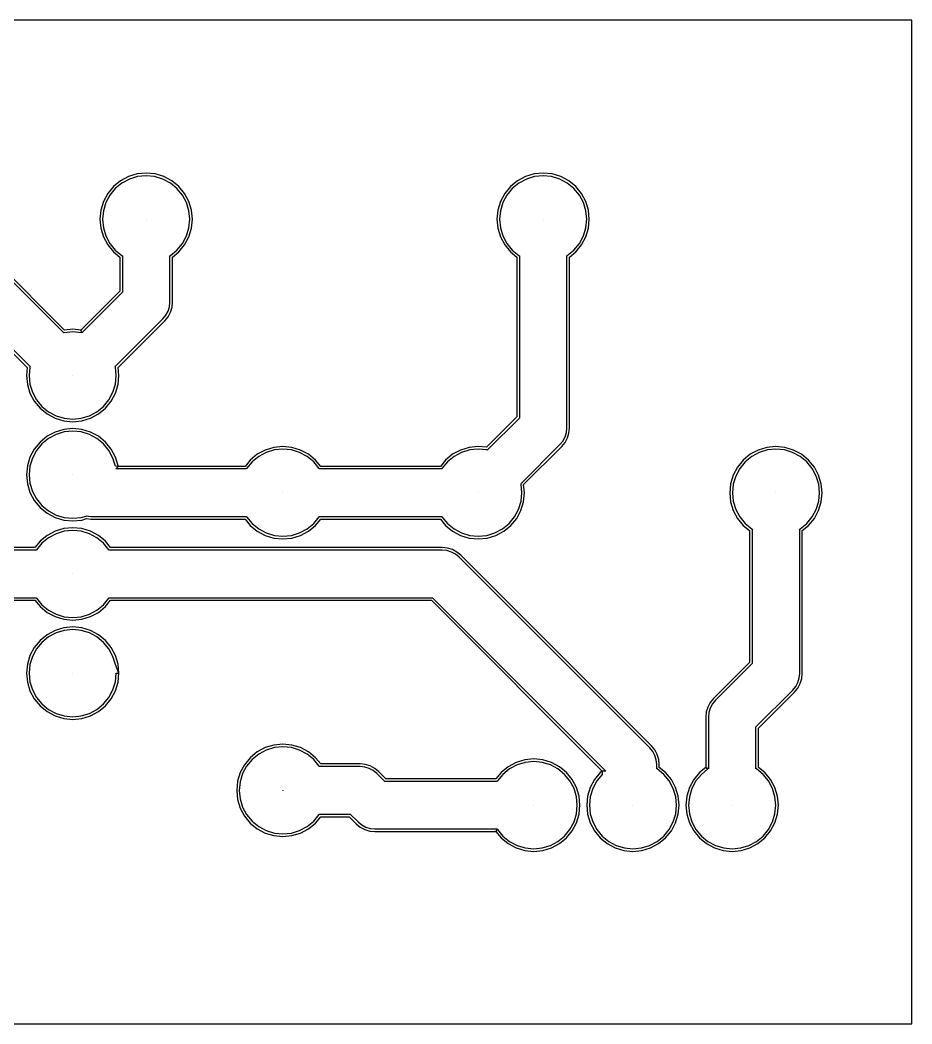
# Model space of a CAD drawing. Extents: x 0 to 45.7, y 0.4 to 26.1.
# Drawn here: x 22.87 to 45.7, y 0.4 to 26.1 of the extents above; entities that cross this region are included whole.
import ezdxf

# ---------------------------------------------------------------- set-up
doc = ezdxf.new("R2010")
doc.units = 0
doc.header["$LTSCALE"] = 0.000394
doc.header["$PDMODE"] = 35
doc.header["$PDSIZE"] = 0.000315
doc.layers.add('PLAN_1', color=7, linetype='CONTINUOUS')

msp = doc.modelspace()

# ---------------------------------------------------------------- linework, layer by layer
at = {"layer": 'PLAN_1', "color": 5}
for p, q in [((45.701595, 26.099997, 1), (0.001601, 26.099997, 1)), ((45.701595, 0.4, 1), (45.701595, 26.099997, 1)), ((25.870808, 22.160267, 0.2), (25.648884, 22.092947, 0.2)), ((26.101599, 22.182999, 0.2), (25.870808, 22.160267, 0.2)), ((26.101599, 22.115997, 0.2), (25.883879, 22.094555, 0.2)), ((26.33239, 22.160267, 0.2), (26.101599, 22.182999, 0.2)), ((26.319319, 22.094555, 0.2), (26.101599, 22.115997, 0.2)), ((26.554314, 22.092947, 0.2), (26.33239, 22.160267, 0.2)), ((36.030804, 22.160267, 0.2), (35.808884, 22.092947, 0.2)), ((36.261597, 22.182999, 0.2), (36.030804, 22.160267, 0.2)), ((36.261597, 22.115997, 0.2), (36.043877, 22.094555, 0.2)), ((36.49239, 22.160267, 0.2), (36.261597, 22.182999, 0.2)), ((36.479317, 22.094555, 0.2), (36.261597, 22.115997, 0.2)), ((36.71431, 22.092947, 0.2), (36.49239, 22.160267, 0.2)), ((25.444359, 21.983627, 0.2), (25.265091, 21.836506, 0.2)), ((25.481583, 21.927917, 0.2), (25.312468, 21.789129, 0.2)), ((25.648884, 22.092947, 0.2), (25.444359, 21.983627, 0.2)), ((25.674524, 22.031048, 0.2), (25.481583, 21.927917, 0.2)), ((25.883879, 22.094555, 0.2), (25.674524, 22.031048, 0.2)), ((26.528673, 22.031048, 0.2), (26.319319, 22.094555, 0.2)), ((26.721615, 21.927917, 0.2), (26.528673, 22.031048, 0.2)), ((26.758839, 21.983627, 0.2), (26.554314, 22.092947, 0.2)), ((26.89073, 21.789129, 0.2), (26.721615, 21.927917, 0.2)), ((26.938107, 21.836506, 0.2), (26.758839, 21.983627, 0.2)), ((35.604359, 21.983627, 0.2), (35.425091, 21.836506, 0.2)), ((35.641579, 21.927917, 0.2), (35.472466, 21.789129, 0.2)), ((35.808884, 22.092947, 0.2), (35.604359, 21.983627, 0.2)), ((35.834522, 22.031048, 0.2), (35.641579, 21.927917, 0.2)), ((36.043877, 22.094555, 0.2), (35.834522, 22.031048, 0.2)), ((36.688671, 22.031048, 0.2), (36.479317, 22.094555, 0.2)), ((36.881615, 21.927917, 0.2), (36.688671, 22.031048, 0.2)), ((36.918835, 21.983627, 0.2), (36.71431, 22.092947, 0.2)), ((37.050728, 21.789129, 0.2), (36.881615, 21.927917, 0.2)), ((37.098103, 21.836506, 0.2), (36.918835, 21.983627, 0.2)), ((25.11797, 21.657238, 0.2), (25.00865, 21.452713, 0.2)), ((25.173679, 21.620014, 0.2), (25.070549, 21.427073, 0.2)), ((25.265091, 21.836506, 0.2), (25.11797, 21.657238, 0.2)), ((25.312468, 21.789129, 0.2), (25.173679, 21.620014, 0.2)), ((27.029518, 21.620014, 0.2), (26.89073, 21.789129, 0.2)), ((27.085228, 21.657238, 0.2), (26.938107, 21.836506, 0.2)), ((27.132648, 21.427073, 0.2), (27.029518, 21.620014, 0.2)), ((27.194548, 21.452713, 0.2), (27.085228, 21.657238, 0.2)), ((35.277969, 21.657238, 0.2), (35.168648, 21.452713, 0.2)), ((35.333675, 21.620014, 0.2), (35.230549, 21.427073, 0.2)), ((35.425091, 21.836506, 0.2), (35.277969, 21.657238, 0.2)), ((35.472466, 21.789129, 0.2), (35.333675, 21.620014, 0.2)), ((37.189518, 21.620014, 0.2), (37.050728, 21.789129, 0.2)), ((37.245224, 21.657238, 0.2), (37.098103, 21.836506, 0.2)), ((37.292645, 21.427073, 0.2), (37.189518, 21.620014, 0.2)), ((37.354546, 21.452713, 0.2), (37.245224, 21.657238, 0.2)), ((25.00865, 21.452713, 0.2), (24.94133, 21.230789, 0.2)), ((25.070549, 21.427073, 0.2), (25.007042, 21.217718, 0.2)), ((27.196156, 21.217718, 0.2), (27.132648, 21.427073, 0.2)), ((27.261868, 21.230789, 0.2), (27.194548, 21.452713, 0.2)), ((35.168648, 21.452713, 0.2), (35.101326, 21.230789, 0.2)), ((35.230549, 21.427073, 0.2), (35.167042, 21.217718, 0.2)), ((37.356152, 21.217718, 0.2), (37.292645, 21.427073, 0.2)), ((37.421867, 21.230789, 0.2), (37.354546, 21.452713, 0.2)), ((24.94133, 21.230789, 0.2), (24.918598, 20.999998, 0.2)), ((25.007042, 21.217718, 0.2), (24.9856, 20.999998, 0.2)), ((27.217598, 20.999998, 0.2), (27.196156, 21.217718, 0.2)), ((27.284599, 20.999998, 0.2), (27.261868, 21.230789, 0.2)), ((35.101326, 21.230789, 0.2), (35.078598, 20.999998, 0.2)), ((35.167042, 21.217718, 0.2), (35.145596, 20.999998, 0.2)), ((37.377598, 20.999998, 0.2), (37.356152, 21.217718, 0.2)), ((37.444595, 20.999998, 0.2), (37.421867, 21.230789, 0.2)), ((24.918598, 20.999998, 0.2), (24.94133, 20.769207, 0.2)), ((24.9856, 20.999998, 0.2), (25.007042, 20.782278, 0.2)), ((27.196156, 20.782278, 0.2), (27.217598, 20.999998, 0.2)), ((27.261868, 20.769207, 0.2), (27.284599, 20.999998, 0.2)), ((35.078598, 20.999998, 0.2), (35.101326, 20.769207, 0.2)), ((35.145596, 20.999998, 0.2), (35.167042, 20.782278, 0.2)), ((37.356152, 20.782278, 0.2), (37.377598, 20.999998, 0.2)), ((37.421867, 20.769207, 0.2), (37.444595, 20.999998, 0.2)), ((24.94133, 20.769207, 0.2), (25.00865, 20.547283, 0.2)), ((25.007042, 20.782278, 0.2), (25.070549, 20.572924, 0.2)), ((25.070549, 20.572924, 0.2), (25.173679, 20.379982, 0.2)), ((27.029518, 20.379982, 0.2), (27.132648, 20.572924, 0.2)), ((27.132648, 20.572924, 0.2), (27.196156, 20.782278, 0.2)), ((27.194548, 20.547283, 0.2), (27.261868, 20.769207, 0.2)), ((35.101326, 20.769207, 0.2), (35.168648, 20.547283, 0.2)), ((35.167042, 20.782278, 0.2), (35.230549, 20.572924, 0.2)), ((35.230549, 20.572924, 0.2), (35.333675, 20.379982, 0.2)), ((37.189518, 20.379982, 0.2), (37.292645, 20.572924, 0.2)), ((37.292645, 20.572924, 0.2), (37.356152, 20.782278, 0.2)), ((37.354546, 20.547283, 0.2), (37.421867, 20.769207, 0.2)), ((25.00865, 20.547283, 0.2), (25.11797, 20.342758, 0.2)), ((25.11797, 20.342758, 0.2), (25.265091, 20.16349, 0.2)), ((25.173679, 20.379982, 0.2), (25.312468, 20.210867, 0.2)), ((26.89073, 20.210867, 0.2), (27.029518, 20.379982, 0.2)), ((26.938107, 20.16349, 0.2), (27.085228, 20.342758, 0.2)), ((27.085228, 20.342758, 0.2), (27.194548, 20.547283, 0.2)), ((35.168648, 20.547283, 0.2), (35.277969, 20.342758, 0.2)), ((35.277969, 20.342758, 0.2), (35.425091, 20.16349, 0.2)), ((35.333675, 20.379982, 0.2), (35.472466, 20.210867, 0.2)), ((37.050728, 20.210867, 0.2), (37.189518, 20.379982, 0.2)), ((37.098103, 20.16349, 0.2), (37.245224, 20.342758, 0.2)), ((37.245224, 20.342758, 0.2), (37.354546, 20.547283, 0.2)), ((25.265091, 20.16349, 0.2), (25.4266, 20.030943, 0.2)), ((25.312468, 20.210867, 0.2), (25.481583, 20.072079, 0.2)), ((25.481583, 20.072079, 0.2), (25.493599, 20.065657, 0.2)), ((25.493599, 20.065657, 0.2), (25.493599, 19.131838, 0.2)), ((26.709599, 20.065657, 0.2), (26.721615, 20.072079, 0.2)), ((26.709599, 18.879997, 0.2), (26.709599, 20.065657, 0.2)), ((26.721615, 20.072079, 0.2), (26.89073, 20.210867, 0.2)), ((26.776598, 20.030943, 0.2), (26.938107, 20.16349, 0.2)), ((35.425091, 20.16349, 0.2), (35.586597, 20.030945, 0.2)), ((35.472466, 20.210867, 0.2), (35.641579, 20.072079, 0.2)), ((35.641579, 20.072079, 0.2), (35.653595, 20.065657, 0.2)), ((35.653595, 20.065657, 0.2), (35.653595, 15.911837, 0.2)), ((36.869598, 20.065657, 0.2), (36.881615, 20.072079, 0.2)), ((36.869598, 15.659998, 0.2), (36.869598, 20.065657, 0.2)), ((36.881615, 20.072079, 0.2), (37.050728, 20.210867, 0.2)), ((36.936596, 20.030945, 0.2), (37.098103, 20.16349, 0.2)), ((23.990839, 18.090599, 0.2), (22.15152, 19.929918, 0.2)), ((24.013672, 18.162519, 0.2), (22.198896, 19.977295, 0.2)), ((25.4266, 20.030943, 0.2), (25.4266, 19.159592, 0.2)), ((26.776598, 18.879997, 0.2), (26.776598, 20.030943, 0.2)), ((35.586597, 20.030945, 0.2), (35.586597, 15.939594, 0.2)), ((36.936596, 15.659998, 0.2), (36.936596, 20.030945, 0.2)), ((25.4266, 19.159592, 0.2), (24.429527, 18.162519, 0.2)), ((25.493599, 19.131838, 0.2), (24.45236, 18.090599, 0.2)), ((21.442005, 18.824999, 0.2), (23.059078, 17.207926, 0.2)), ((21.469759, 18.891998, 0.2), (23.130999, 17.230759, 0.2)), ((26.663317, 18.647326, 0.2), (26.697916, 18.761383, 0.2)), ((26.697916, 18.761383, 0.2), (26.709599, 18.879997, 0.2)), ((26.763628, 18.748312, 0.2), (26.776598, 18.879997, 0.2)), ((26.531519, 18.450077, 0.2), (26.607132, 18.54221, 0.2)), ((26.578896, 18.4027, 0.2), (26.66284, 18.504988, 0.2)), ((26.607132, 18.54221, 0.2), (26.663317, 18.647326, 0.2)), ((26.66284, 18.504988, 0.2), (26.725218, 18.621685, 0.2)), ((26.725218, 18.621685, 0.2), (26.763628, 18.748312, 0.2)), ((25.312201, 17.230759, 0.2), (26.531519, 18.450077, 0.2)), ((25.384121, 17.207926, 0.2), (26.578896, 18.4027, 0.2)), ((24.00388, 18.094555, 0.2), (23.990839, 18.090599, 0.2)), ((24.2216, 18.115997, 0.2), (24.00388, 18.094555, 0.2)), ((24.2216, 18.182999, 0.2), (24.013672, 18.162519, 0.2)), ((24.429527, 18.162519, 0.2), (24.2216, 18.182999, 0.2)), ((24.43932, 18.094555, 0.2), (24.2216, 18.115997, 0.2)), ((24.429527, 18.162519, 0.2), (24.43932, 18.094555, 0.2)), ((24.45236, 18.090599, 0.2), (24.429527, 18.162519, 0.2)), ((23.130999, 17.230759, 0.2), (23.127043, 17.217718, 0.2)), ((25.316156, 17.217718, 0.2), (25.312201, 17.230759, 0.2)), ((23.059078, 17.207926, 0.2), (23.038599, 16.999998, 0.2)), ((23.038599, 16.999998, 0.2), (23.061331, 16.769207, 0.2)), ((23.127043, 17.217718, 0.2), (23.1056, 16.999998, 0.2)), ((23.1056, 16.999998, 0.2), (23.127043, 16.782278, 0.2)), ((25.337599, 16.999998, 0.2), (25.316156, 17.217718, 0.2)), ((25.316156, 16.782278, 0.2), (25.337599, 16.999998, 0.2)), ((25.381868, 16.769207, 0.2), (25.4046, 16.999998, 0.2)), ((25.4046, 16.999998, 0.2), (25.384121, 17.207926, 0.2)), ((23.061331, 16.769207, 0.2), (23.128651, 16.547283, 0.2)), ((23.127043, 16.782278, 0.2), (23.19055, 16.572924, 0.2)), ((25.252649, 16.572924, 0.2), (25.316156, 16.782278, 0.2)), ((25.314548, 16.547283, 0.2), (25.381868, 16.769207, 0.2)), ((23.128651, 16.547283, 0.2), (23.23797, 16.342758, 0.2)), ((23.19055, 16.572924, 0.2), (23.29368, 16.379982, 0.2)), ((25.149519, 16.379982, 0.2), (25.252649, 16.572924, 0.2)), ((25.205229, 16.342758, 0.2), (25.314548, 16.547283, 0.2)), ((23.23797, 16.342758, 0.2), (23.385092, 16.16349, 0.2)), ((23.29368, 16.379982, 0.2), (23.432468, 16.210867, 0.2)), ((23.432468, 16.210867, 0.2), (23.601583, 16.072079, 0.2)), ((24.841616, 16.072079, 0.2), (25.010731, 16.210867, 0.2)), ((25.010731, 16.210867, 0.2), (25.149519, 16.379982, 0.2)), ((25.058107, 16.16349, 0.2), (25.205229, 16.342758, 0.2)), ((23.385092, 16.16349, 0.2), (23.56436, 16.016369, 0.2)), ((23.56436, 16.016369, 0.2), (23.768885, 15.907048, 0.2)), ((23.601583, 16.072079, 0.2), (23.794525, 15.968948, 0.2)), ((23.794525, 15.968948, 0.2), (24.00388, 15.905441, 0.2)), ((24.43932, 15.905441, 0.2), (24.648674, 15.968948, 0.2)), ((24.648674, 15.968948, 0.2), (24.841616, 16.072079, 0.2)), ((24.674314, 15.907048, 0.2), (24.878839, 16.016369, 0.2)), ((24.878839, 16.016369, 0.2), (25.058107, 16.16349, 0.2)), ((35.586597, 15.939594, 0.2), (34.809525, 15.162519, 0.2)), ((23.768885, 15.907048, 0.2), (23.990808, 15.839729, 0.2)), ((23.990808, 15.839729, 0.2), (24.2216, 15.816998, 0.2)), ((24.00388, 15.905441, 0.2), (24.2216, 15.883998, 0.2)), ((24.2216, 15.883998, 0.2), (24.43932, 15.905441, 0.2)), ((24.2216, 15.816998, 0.2), (24.452391, 15.839729, 0.2)), ((24.452391, 15.839729, 0.2), (24.674314, 15.907048, 0.2)), ((35.653595, 15.911837, 0.2), (34.832359, 15.090599, 0.2)), ((23.56436, 15.443626, 0.2), (23.385092, 15.296506, 0.2)), ((23.768885, 15.552948, 0.2), (23.56436, 15.443626, 0.2)), ((23.794525, 15.491048, 0.2), (23.601583, 15.387918, 0.2)), ((23.990808, 15.620267, 0.2), (23.768885, 15.552948, 0.2)), ((24.00388, 15.554555, 0.2), (23.794525, 15.491048, 0.2)), ((24.2216, 15.642998, 0.2), (23.990808, 15.620267, 0.2)), ((24.2216, 15.575998, 0.2), (24.00388, 15.554555, 0.2)), ((24.452391, 15.620267, 0.2), (24.2216, 15.642998, 0.2)), ((24.43932, 15.554555, 0.2), (24.2216, 15.575998, 0.2)), ((24.648674, 15.491048, 0.2), (24.43932, 15.554555, 0.2)), ((24.674314, 15.552948, 0.2), (24.452391, 15.620267, 0.2)), ((24.841616, 15.387918, 0.2), (24.648674, 15.491048, 0.2)), ((24.878839, 15.443626, 0.2), (24.674314, 15.552948, 0.2)), ((25.058107, 15.296506, 0.2), (24.878839, 15.443626, 0.2)), ((36.767132, 15.322211, 0.2), (36.823315, 15.427326, 0.2)), ((36.823315, 15.427326, 0.2), (36.857914, 15.541383, 0.2)), ((36.857914, 15.541383, 0.2), (36.869598, 15.659998, 0.2)), ((36.885216, 15.401687, 0.2), (36.923626, 15.528312, 0.2)), ((36.923626, 15.528312, 0.2), (36.936596, 15.659998, 0.2)), ((23.385092, 15.296506, 0.2), (23.23797, 15.117238, 0.2)), ((23.432468, 15.249129, 0.2), (23.29368, 15.080014, 0.2)), ((23.601583, 15.387918, 0.2), (23.432468, 15.249129, 0.2)), ((25.010731, 15.249129, 0.2), (24.841616, 15.387918, 0.2)), ((25.149519, 15.080014, 0.2), (25.010731, 15.249129, 0.2)), ((25.205229, 15.117238, 0.2), (25.058107, 15.296506, 0.2)), ((29.601599, 15.182998, 0.2), (29.370808, 15.160267, 0.2)), ((29.83239, 15.160267, 0.2), (29.601599, 15.182998, 0.2)), ((34.601601, 15.182998, 0.2), (34.370808, 15.160267, 0.2)), ((34.809525, 15.162519, 0.2), (34.601601, 15.182998, 0.2)), ((35.6922, 14.230759, 0.2), (36.691517, 15.230078, 0.2)), ((35.764122, 14.207927, 0.2), (36.738895, 15.182701, 0.2)), ((36.691517, 15.230078, 0.2), (36.767132, 15.322211, 0.2)), ((36.738895, 15.182701, 0.2), (36.822838, 15.284988, 0.2)), ((36.822838, 15.284988, 0.2), (36.885216, 15.401687, 0.2)), ((42.221596, 15.182998, 0.2), (41.990803, 15.160267, 0.2)), ((42.452389, 15.160267, 0.2), (42.221596, 15.182998, 0.2)), ((23.128651, 14.912713, 0.2), (23.061331, 14.69079, 0.2)), ((23.23797, 15.117238, 0.2), (23.128651, 14.912713, 0.2)), ((23.29368, 15.080014, 0.2), (23.19055, 14.887073, 0.2)), ((25.252649, 14.887073, 0.2), (25.149519, 15.080014, 0.2)), ((25.314548, 14.912713, 0.2), (25.205229, 15.117238, 0.2)), ((25.381868, 14.69079, 0.2), (25.314548, 14.912713, 0.2)), ((28.944359, 14.983626, 0.2), (28.765091, 14.836506, 0.2)), ((28.981583, 14.927918, 0.2), (28.812468, 14.789129, 0.2)), ((29.148884, 15.092948, 0.2), (28.944359, 14.983626, 0.2)), ((29.174524, 15.031048, 0.2), (28.981583, 14.927918, 0.2)), ((29.370808, 15.160267, 0.2), (29.148884, 15.092948, 0.2)), ((29.383879, 15.094555, 0.2), (29.174524, 15.031048, 0.2)), ((29.601599, 15.115998, 0.2), (29.383879, 15.094555, 0.2)), ((29.819319, 15.094555, 0.2), (29.601599, 15.115998, 0.2)), ((30.028673, 15.031048, 0.2), (29.819319, 15.094555, 0.2)), ((30.054314, 15.092948, 0.2), (29.83239, 15.160267, 0.2)), ((30.221615, 14.927918, 0.2), (30.028673, 15.031048, 0.2)), ((30.258839, 14.983626, 0.2), (30.054314, 15.092948, 0.2)), ((30.39073, 14.789129, 0.2), (30.221615, 14.927918, 0.2)), ((30.438107, 14.836506, 0.2), (30.258839, 14.983626, 0.2)), ((33.944363, 14.983626, 0.2), (33.765095, 14.836506, 0.2)), ((33.981583, 14.927918, 0.2), (33.812469, 14.789129, 0.2)), ((34.148888, 15.092948, 0.2), (33.944363, 14.983626, 0.2)), ((34.174526, 15.031048, 0.2), (33.981583, 14.927918, 0.2)), ((34.370808, 15.160267, 0.2), (34.148888, 15.092948, 0.2)), ((34.383881, 15.094555, 0.2), (34.174526, 15.031048, 0.2)), ((34.601601, 15.115998, 0.2), (34.383881, 15.094555, 0.2)), ((34.819321, 15.094555, 0.2), (34.601601, 15.115998, 0.2)), ((34.832359, 15.090599, 0.2), (34.819321, 15.094555, 0.2)), ((41.564358, 14.983626, 0.2), (41.38509, 14.836506, 0.2)), ((41.601578, 14.927918, 0.2), (41.432465, 14.789129, 0.2)), ((41.768883, 15.092948, 0.2), (41.564358, 14.983626, 0.2)), ((41.794521, 15.031048, 0.2), (41.601578, 14.927918, 0.2)), ((41.990803, 15.160267, 0.2), (41.768883, 15.092948, 0.2)), ((42.003876, 15.094555, 0.2), (41.794521, 15.031048, 0.2)), ((42.221596, 15.115998, 0.2), (42.003876, 15.094555, 0.2)), ((42.439316, 15.094555, 0.2), (42.221596, 15.115998, 0.2)), ((42.64867, 15.031048, 0.2), (42.439316, 15.094555, 0.2)), ((42.674309, 15.092948, 0.2), (42.452389, 15.160267, 0.2)), ((42.841614, 14.927918, 0.2), (42.64867, 15.031048, 0.2)), ((42.878834, 14.983626, 0.2), (42.674309, 15.092948, 0.2)), ((43.010727, 14.789129, 0.2), (42.841614, 14.927918, 0.2)), ((43.058102, 14.836506, 0.2), (42.878834, 14.983626, 0.2)), ((23.061331, 14.69079, 0.2), (23.038599, 14.459998, 0.2)), ((23.127043, 14.677719, 0.2), (23.1056, 14.459998, 0.2)), ((23.19055, 14.887073, 0.2), (23.127043, 14.677719, 0.2)), ((25.316156, 14.677719, 0.2), (25.252649, 14.887073, 0.2)), ((25.383423, 14.674998, 0.2), (25.316156, 14.677719, 0.2)), ((25.323023, 14.607998, 0.2), (25.383423, 14.674998, 0.2)), ((25.383423, 14.674998, 0.2), (25.381868, 14.69079, 0.2)), ((28.632545, 14.674998, 0.2), (25.383423, 14.674998, 0.2)), ((28.765091, 14.836506, 0.2), (28.632545, 14.674998, 0.2)), ((28.812468, 14.789129, 0.2), (28.673679, 14.620014, 0.2)), ((30.529518, 14.620014, 0.2), (30.39073, 14.789129, 0.2)), ((30.570652, 14.674998, 0.2), (30.438107, 14.836506, 0.2)), ((33.632549, 14.674998, 0.2), (30.570652, 14.674998, 0.2)), ((33.765095, 14.836506, 0.2), (33.632549, 14.674998, 0.2)), ((33.812469, 14.789129, 0.2), (33.673679, 14.620014, 0.2)), ((41.237968, 14.657238, 0.2), (41.128647, 14.452713, 0.2)), ((41.38509, 14.836506, 0.2), (41.237968, 14.657238, 0.2)), ((41.432465, 14.789129, 0.2), (41.293674, 14.620014, 0.2)), ((43.149517, 14.620014, 0.2), (43.010727, 14.789129, 0.2)), ((43.205223, 14.657238, 0.2), (43.058102, 14.836506, 0.2)), ((43.314545, 14.452713, 0.2), (43.205223, 14.657238, 0.2)), ((23.038599, 14.459998, 0.2), (23.061331, 14.229206, 0.2)), ((23.1056, 14.459998, 0.2), (23.127043, 14.242277, 0.2)), ((28.667257, 14.607998, 0.2), (25.323023, 14.607998, 0.2)), ((28.673679, 14.620014, 0.2), (28.667257, 14.607998, 0.2)), ((30.53594, 14.607998, 0.2), (30.529518, 14.620014, 0.2)), ((33.667255, 14.607998, 0.2), (30.53594, 14.607998, 0.2)), ((33.673679, 14.620014, 0.2), (33.667255, 14.607998, 0.2)), ((41.128647, 14.452713, 0.2), (41.061325, 14.23079, 0.2)), ((41.190548, 14.427073, 0.2), (41.127041, 14.217719, 0.2)), ((41.293674, 14.620014, 0.2), (41.190548, 14.427073, 0.2)), ((43.252644, 14.427073, 0.2), (43.149517, 14.620014, 0.2)), ((43.316151, 14.217719, 0.2), (43.252644, 14.427073, 0.2)), ((43.381866, 14.23079, 0.2), (43.314545, 14.452713, 0.2)), ((23.061331, 14.229206, 0.2), (23.128651, 14.007283, 0.2)), ((23.127043, 14.242277, 0.2), (23.19055, 14.032924, 0.2)), ((35.696156, 14.217719, 0.2), (35.6922, 14.230759, 0.2)), ((35.717602, 13.999998, 0.2), (35.696156, 14.217719, 0.2)), ((35.784599, 13.999998, 0.2), (35.764122, 14.207927, 0.2)), ((41.061325, 14.23079, 0.2), (41.038597, 13.999998, 0.2)), ((41.127041, 14.217719, 0.2), (41.105595, 13.999998, 0.2)), ((43.337597, 13.999998, 0.2), (43.316151, 14.217719, 0.2)), ((43.404594, 13.999998, 0.2), (43.381866, 14.23079, 0.2)), ((23.128651, 14.007283, 0.2), (23.23797, 13.802758, 0.2)), ((23.19055, 14.032924, 0.2), (23.29368, 13.839982, 0.2)), ((35.696156, 13.782277, 0.2), (35.717602, 13.999998, 0.2)), ((35.761871, 13.769206, 0.2), (35.784599, 13.999998, 0.2)), ((41.038597, 13.999998, 0.2), (41.061325, 13.769206, 0.2)), ((41.105595, 13.999998, 0.2), (41.127041, 13.782277, 0.2)), ((43.316151, 13.782277, 0.2), (43.337597, 13.999998, 0.2)), ((43.381866, 13.769206, 0.2), (43.404594, 13.999998, 0.2)), ((23.23797, 13.802758, 0.2), (23.385092, 13.62349, 0.2)), ((23.29368, 13.839982, 0.2), (23.432468, 13.670867, 0.2)), ((23.385092, 13.62349, 0.2), (23.56436, 13.47637, 0.2)), ((23.432468, 13.670867, 0.2), (23.601583, 13.532078, 0.2)), ((35.632648, 13.572924, 0.2), (35.696156, 13.782277, 0.2)), ((35.69455, 13.547283, 0.2), (35.761871, 13.769206, 0.2)), ((41.061325, 13.769206, 0.2), (41.128647, 13.547283, 0.2)), ((41.127041, 13.782277, 0.2), (41.190548, 13.572924, 0.2)), ((43.252644, 13.572924, 0.2), (43.316151, 13.782277, 0.2)), ((43.314545, 13.547283, 0.2), (43.381866, 13.769206, 0.2)), ((23.56436, 13.47637, 0.2), (23.768885, 13.367048, 0.2)), ((23.601583, 13.532078, 0.2), (23.794525, 13.428948, 0.2)), ((23.768885, 13.367048, 0.2), (23.990808, 13.299729, 0.2)), ((23.794525, 13.428948, 0.2), (24.00388, 13.365441, 0.2)), ((24.00388, 13.365441, 0.2), (24.2216, 13.343998, 0.2)), ((24.2216, 13.343998, 0.2), (24.43932, 13.365441, 0.2)), ((24.43932, 13.365441, 0.2), (24.564791, 13.403502, 0.2)), ((24.564791, 13.403502, 0.2), (24.563002, 13.403679, 0.2)), ((24.563002, 13.403679, 0.2), (24.681618, 13.391998, 0.2)), ((24.681618, 13.391998, 0.2), (28.667257, 13.391998, 0.2)), ((28.667257, 13.391998, 0.2), (28.673679, 13.379982, 0.2)), ((28.673679, 13.379982, 0.2), (28.812468, 13.210867, 0.2)), ((30.39073, 13.210867, 0.2), (30.529518, 13.379982, 0.2)), ((30.529518, 13.379982, 0.2), (30.53594, 13.391998, 0.2)), ((30.53594, 13.391998, 0.2), (33.667255, 13.391998, 0.2)), ((33.667255, 13.391998, 0.2), (33.673679, 13.379982, 0.2)), ((33.673679, 13.379982, 0.2), (33.812469, 13.210867, 0.2)), ((35.390732, 13.210867, 0.2), (35.529522, 13.379982, 0.2)), ((35.529522, 13.379982, 0.2), (35.632648, 13.572924, 0.2)), ((35.585228, 13.342758, 0.2), (35.69455, 13.547283, 0.2)), ((41.128647, 13.547283, 0.2), (41.237968, 13.342758, 0.2)), ((41.190548, 13.572924, 0.2), (41.293674, 13.379982, 0.2)), ((41.293674, 13.379982, 0.2), (41.432465, 13.210867, 0.2)), ((43.010727, 13.210867, 0.2), (43.149517, 13.379982, 0.2)), ((43.149517, 13.379982, 0.2), (43.252644, 13.572924, 0.2)), ((43.205223, 13.342758, 0.2), (43.314545, 13.547283, 0.2)), ((23.990808, 13.299729, 0.2), (24.2216, 13.276999, 0.2)), ((24.2216, 13.276999, 0.2), (24.452391, 13.299729, 0.2)), ((24.452391, 13.299729, 0.2), (24.571457, 13.335847, 0.2)), ((24.571457, 13.335847, 0.2), (24.681618, 13.324998, 0.2)), ((24.681618, 13.324998, 0.2), (28.632545, 13.324998, 0.2)), ((28.632545, 13.324998, 0.2), (28.765091, 13.16349, 0.2)), ((28.765091, 13.16349, 0.2), (28.944359, 13.01637, 0.2)), ((28.812468, 13.210867, 0.2), (28.981583, 13.072078, 0.2)), ((30.221615, 13.072078, 0.2), (30.39073, 13.210867, 0.2)), ((30.258839, 13.016369, 0.2), (30.438107, 13.16349, 0.2)), ((30.438107, 13.16349, 0.2), (30.570652, 13.324998, 0.2)), ((30.570652, 13.324998, 0.2), (33.632549, 13.324998, 0.2)), ((33.632549, 13.324998, 0.2), (33.765095, 13.16349, 0.2)), ((33.765095, 13.16349, 0.2), (33.944363, 13.01637, 0.2)), ((33.812469, 13.210867, 0.2), (33.981583, 13.072078, 0.2)), ((35.221619, 13.072078, 0.2), (35.390732, 13.210867, 0.2)), ((35.258839, 13.016369, 0.2), (35.438107, 13.16349, 0.2)), ((35.438107, 13.16349, 0.2), (35.585228, 13.342758, 0.2)), ((41.237968, 13.342758, 0.2), (41.38509, 13.16349, 0.2)), ((41.38509, 13.16349, 0.2), (41.546597, 13.030946, 0.2)), ((41.432465, 13.210867, 0.2), (41.601578, 13.072078, 0.2)), ((42.841614, 13.072078, 0.2), (43.010727, 13.210867, 0.2)), ((42.896595, 13.030945, 0.2), (43.058102, 13.16349, 0.2)), ((43.058102, 13.16349, 0.2), (43.205223, 13.342758, 0.2)), ((23.56436, 12.903626, 0.2), (23.385092, 12.756506, 0.2)), ((23.768885, 13.012948, 0.2), (23.56436, 12.903626, 0.2)), ((23.794525, 12.951048, 0.2), (23.601583, 12.847919, 0.2)), ((23.990808, 13.080267, 0.2), (23.768885, 13.012948, 0.2)), ((24.00388, 13.014555, 0.2), (23.794525, 12.951048, 0.2)), ((24.2216, 13.102998, 0.2), (23.990808, 13.080267, 0.2)), ((24.2216, 13.035998, 0.2), (24.00388, 13.014555, 0.2)), ((24.452391, 13.080267, 0.2), (24.2216, 13.102998, 0.2)), ((24.43932, 13.014555, 0.2), (24.2216, 13.035998, 0.2)), ((24.648674, 12.951048, 0.2), (24.43932, 13.014555, 0.2)), ((24.674314, 13.012948, 0.2), (24.452391, 13.080267, 0.2)), ((24.841616, 12.847919, 0.2), (24.648674, 12.951048, 0.2)), ((24.878839, 12.903626, 0.2), (24.674314, 13.012948, 0.2)), ((25.058107, 12.756506, 0.2), (24.878839, 12.903626, 0.2)), ((28.944359, 13.01637, 0.2), (29.148884, 12.907048, 0.2)), ((28.981583, 13.072078, 0.2), (29.174524, 12.968948, 0.2)), ((29.148884, 12.907048, 0.2), (29.370808, 12.839729, 0.2)), ((29.174524, 12.968948, 0.2), (29.383879, 12.905441, 0.2)), ((29.383879, 12.905441, 0.2), (29.601599, 12.883998, 0.2)), ((29.601599, 12.883998, 0.2), (29.819319, 12.905441, 0.2)), ((29.819319, 12.905441, 0.2), (30.028673, 12.968948, 0.2)), ((29.83239, 12.839729, 0.2), (30.054314, 12.907048, 0.2)), ((30.028673, 12.968948, 0.2), (30.221615, 13.072078, 0.2)), ((30.054314, 12.907048, 0.2), (30.258839, 13.016369, 0.2)), ((33.944363, 13.01637, 0.2), (34.148888, 12.907048, 0.2)), ((33.981583, 13.072078, 0.2), (34.174526, 12.968948, 0.2)), ((34.148888, 12.907048, 0.2), (34.370808, 12.839729, 0.2)), ((34.174526, 12.968948, 0.2), (34.383881, 12.905441, 0.2)), ((34.383881, 12.905441, 0.2), (34.601601, 12.883998, 0.2)), ((34.601601, 12.883998, 0.2), (34.819321, 12.905441, 0.2)), ((34.819321, 12.905441, 0.2), (35.028675, 12.968948, 0.2)), ((34.832394, 12.839729, 0.2), (35.054314, 12.907048, 0.2)), ((35.028675, 12.968948, 0.2), (35.221619, 13.072078, 0.2)), ((35.054314, 12.907048, 0.2), (35.258839, 13.016369, 0.2)), ((41.546597, 13.030946, 0.2), (41.546597, 9.654595, 0.2)), ((41.601578, 13.072078, 0.2), (41.613594, 13.065655, 0.2)), ((41.613594, 13.065655, 0.2), (41.613594, 9.626839, 0.2)), ((42.829597, 13.065655, 0.2), (42.841614, 13.072078, 0.2)), ((42.829597, 9.374999, 0.2), (42.829597, 13.065655, 0.2)), ((42.896595, 9.374999, 0.2), (42.896595, 13.030945, 0.2)), ((23.25255, 12.595004, 0.2), (22.711184, 12.595007, 0.2)), ((23.385092, 12.756506, 0.2), (23.25255, 12.595004, 0.2)), ((23.432468, 12.709129, 0.2), (23.29368, 12.540014, 0.2)), ((23.601583, 12.847919, 0.2), (23.432468, 12.709129, 0.2)), ((25.010731, 12.709129, 0.2), (24.841616, 12.847919, 0.2)), ((25.149519, 12.540014, 0.2), (25.010731, 12.709129, 0.2)), ((25.190653, 12.594999, 0.2), (25.058107, 12.756506, 0.2)), ((33.681587, 12.595009, 0.2), (25.190653, 12.594999, 0.2)), ((29.370808, 12.839729, 0.2), (29.601599, 12.816998, 0.2)), ((29.601599, 12.816998, 0.2), (29.83239, 12.839729, 0.2)), ((33.813274, 12.582039, 0.2), (33.681587, 12.595009, 0.2)), ((34.370808, 12.839729, 0.2), (34.601601, 12.816998, 0.2)), ((34.601601, 12.816998, 0.2), (34.832394, 12.839729, 0.2)), ((23.28726, 12.528004, 0.2), (22.683432, 12.528008, 0.2)), ((23.29368, 12.540014, 0.2), (23.28726, 12.528004, 0.2)), ((25.155941, 12.527999, 0.2), (25.149519, 12.540014, 0.2)), ((33.681587, 12.528008, 0.2), (25.155941, 12.527999, 0.2)), ((33.800201, 12.516326, 0.2), (33.681587, 12.528008, 0.2)), ((33.914257, 12.481728, 0.2), (33.800201, 12.516326, 0.2)), ((33.939899, 12.543628, 0.2), (33.813274, 12.582039, 0.2)), ((34.019375, 12.425542, 0.2), (33.914257, 12.481728, 0.2)), ((34.056599, 12.481251, 0.2), (33.939899, 12.543628, 0.2)), ((34.111507, 12.34993, 0.2), (34.019375, 12.425542, 0.2)), ((34.158886, 12.397305, 0.2), (34.056599, 12.481251, 0.2)), ((38.99152, 7.46992, 0.2), (34.111507, 12.34993, 0.2)), ((39.038898, 7.517296, 0.2), (34.158886, 12.397305, 0.2)), ((22.431585, 11.312009, 0.2), (23.287254, 11.312004, 0.2)), ((23.287254, 11.312004, 0.2), (23.29368, 11.299982, 0.2)), ((25.149519, 11.299982, 0.2), (25.155943, 11.311999, 0.2)), ((25.155943, 11.311999, 0.2), (33.429745, 11.312009, 0.2)), ((33.429745, 11.312009, 0.2), (37.871418, 6.870338, 0.2)), ((22.431585, 11.245008, 0.2), (23.252541, 11.245004, 0.2)), ((23.252541, 11.245004, 0.2), (23.385092, 11.08349, 0.2)), ((23.29368, 11.299982, 0.2), (23.432468, 11.130867, 0.2)), ((23.385092, 11.08349, 0.2), (23.56436, 10.93637, 0.2)), ((23.432468, 11.130867, 0.2), (23.601583, 10.992078, 0.2)), ((24.841616, 10.992078, 0.2), (25.010731, 11.130867, 0.2)), ((24.878839, 10.936369, 0.2), (25.058107, 11.08349, 0.2)), ((25.010731, 11.130867, 0.2), (25.149519, 11.299982, 0.2)), ((25.058107, 11.08349, 0.2), (25.190655, 11.244999, 0.2)), ((25.190655, 11.244999, 0.2), (33.401993, 11.245008, 0.2)), ((33.401993, 11.245008, 0.2), (37.771999, 6.875002, 0.2)), ((23.56436, 10.93637, 0.2), (23.768885, 10.827048, 0.2)), ((23.601583, 10.992078, 0.2), (23.794525, 10.888948, 0.2)), ((23.768885, 10.827048, 0.2), (23.990808, 10.759729, 0.2)), ((23.794525, 10.888948, 0.2), (24.00388, 10.825441, 0.2)), ((24.00388, 10.825441, 0.2), (24.2216, 10.803998, 0.2)), ((24.2216, 10.803998, 0.2), (24.43932, 10.825441, 0.2)), ((24.43932, 10.825441, 0.2), (24.648674, 10.888948, 0.2)), ((24.452391, 10.759729, 0.2), (24.674314, 10.827048, 0.2)), ((24.648674, 10.888948, 0.2), (24.841616, 10.992078, 0.2)), ((24.674314, 10.827048, 0.2), (24.878839, 10.936369, 0.2)), ((23.990808, 10.540268, 0.2), (23.768885, 10.472949, 0.2)), ((23.990808, 10.759729, 0.2), (24.2216, 10.736999, 0.2)), ((24.2216, 10.562999, 0.2), (23.990808, 10.540268, 0.2)), ((24.2216, 10.736999, 0.2), (24.452391, 10.759729, 0.2)), ((24.452391, 10.540268, 0.2), (24.2216, 10.562999, 0.2)), ((24.674314, 10.472949, 0.2), (24.452391, 10.540268, 0.2)), ((23.56436, 10.363627, 0.2), (23.385092, 10.216507, 0.2)), ((23.601583, 10.30792, 0.2), (23.432468, 10.16913, 0.2)), ((23.768885, 10.472949, 0.2), (23.56436, 10.363627, 0.2)), ((23.794525, 10.411049, 0.2), (23.601583, 10.30792, 0.2)), ((24.00388, 10.474556, 0.2), (23.794525, 10.411049, 0.2)), ((24.2216, 10.495999, 0.2), (24.00388, 10.474556, 0.2)), ((24.43932, 10.474556, 0.2), (24.2216, 10.495999, 0.2)), ((24.648674, 10.411049, 0.2), (24.43932, 10.474556, 0.2)), ((24.841616, 10.30792, 0.2), (24.648674, 10.411049, 0.2)), ((24.878839, 10.363627, 0.2), (24.674314, 10.472949, 0.2)), ((25.010731, 10.16913, 0.2), (24.841616, 10.30792, 0.2)), ((25.058107, 10.216507, 0.2), (24.878839, 10.363627, 0.2)), ((23.23797, 10.037239, 0.2), (23.128651, 9.832714, 0.2)), ((23.385092, 10.216507, 0.2), (23.23797, 10.037239, 0.2)), ((23.432468, 10.16913, 0.2), (23.29368, 10.000015, 0.2)), ((25.149519, 10.000015, 0.2), (25.010731, 10.16913, 0.2)), ((25.205229, 10.037239, 0.2), (25.058107, 10.216507, 0.2)), ((25.314548, 9.832714, 0.2), (25.205229, 10.037239, 0.2)), ((23.128651, 9.832714, 0.2), (23.061331, 9.610791, 0.2)), ((23.19055, 9.807074, 0.2), (23.127043, 9.59772, 0.2)), ((23.29368, 10.000015, 0.2), (23.19055, 9.807074, 0.2)), ((25.252649, 9.807074, 0.2), (25.149519, 10.000015, 0.2)), ((25.316156, 9.59772, 0.2), (25.252649, 9.807074, 0.2)), ((25.381868, 9.610791, 0.2), (25.314548, 9.832714, 0.2)), ((23.061331, 9.610791, 0.2), (23.038599, 9.379999, 0.2)), ((23.127043, 9.59772, 0.2), (23.1056, 9.379999, 0.2)), ((25.4046, 9.379999, 0.2), (25.316156, 9.59772, 0.2)), ((25.4046, 9.379999, 0.2), (25.381868, 9.610791, 0.2)), ((41.546597, 9.654595, 0.2), (40.624298, 8.732296, 0.2)), ((41.613594, 9.626839, 0.2), (40.671677, 8.68492, 0.2)), ((23.038599, 9.379999, 0.2), (23.061331, 9.149207, 0.2)), ((23.1056, 9.379999, 0.2), (23.127043, 9.162278, 0.2)), ((25.316156, 9.162278, 0.2), (25.337599, 9.379999, 0.2)), ((25.337599, 9.379999, 0.2), (25.4046, 9.379999, 0.2)), ((25.381868, 9.149207, 0.2), (25.4046, 9.379999, 0.2)), ((42.783314, 9.142327, 0.2), (42.817913, 9.256384, 0.2)), ((42.817913, 9.256384, 0.2), (42.829597, 9.374999, 0.2)), ((42.883625, 9.243313, 0.2), (42.896595, 9.374999, 0.2)), ((23.061331, 9.149207, 0.2), (23.128651, 8.927284, 0.2)), ((23.127043, 9.162278, 0.2), (23.19055, 8.952925, 0.2)), ((25.252649, 8.952925, 0.2), (25.316156, 9.162278, 0.2)), ((25.314548, 8.927284, 0.2), (25.381868, 9.149207, 0.2)), ((42.651516, 8.945078, 0.2), (42.727131, 9.037212, 0.2)), ((42.698895, 8.897702, 0.2), (42.782837, 8.99999, 0.2)), ((42.727131, 9.037212, 0.2), (42.783314, 9.142327, 0.2)), ((42.782837, 8.99999, 0.2), (42.845215, 9.116688, 0.2)), ((42.845215, 9.116688, 0.2), (42.883625, 9.243313, 0.2)), ((23.128651, 8.927284, 0.2), (23.23797, 8.722759, 0.2)), ((23.19055, 8.952925, 0.2), (23.29368, 8.759983, 0.2)), ((23.29368, 8.759983, 0.2), (23.432468, 8.590868, 0.2)), ((25.010731, 8.590868, 0.2), (25.149519, 8.759983, 0.2)), ((25.149519, 8.759983, 0.2), (25.252649, 8.952925, 0.2)), ((25.205229, 8.722759, 0.2), (25.314548, 8.927284, 0.2)), ((41.709599, 8.00316, 0.2), (42.651516, 8.945078, 0.2)), ((41.776596, 7.975403, 0.2), (42.698895, 8.897702, 0.2)), ((23.23797, 8.722759, 0.2), (23.385092, 8.543491, 0.2)), ((23.385092, 8.543491, 0.2), (23.56436, 8.396371, 0.2)), ((23.432468, 8.590868, 0.2), (23.601583, 8.452079, 0.2)), ((24.841616, 8.452079, 0.2), (25.010731, 8.590868, 0.2)), ((24.878839, 8.39637, 0.2), (25.058107, 8.543491, 0.2)), ((25.058107, 8.543491, 0.2), (25.205229, 8.722759, 0.2)), ((40.477978, 8.51331, 0.2), (40.439568, 8.386684, 0.2)), ((40.540356, 8.630009, 0.2), (40.477978, 8.51331, 0.2)), ((40.539879, 8.487671, 0.2), (40.50528, 8.373613, 0.2)), ((40.596062, 8.592786, 0.2), (40.539879, 8.487671, 0.2)), ((40.624298, 8.732296, 0.2), (40.540356, 8.630009, 0.2)), ((40.671677, 8.68492, 0.2), (40.596062, 8.592786, 0.2)), ((23.56436, 8.396371, 0.2), (23.768885, 8.287049, 0.2)), ((23.601583, 8.452079, 0.2), (23.794525, 8.348949, 0.2)), ((23.768885, 8.287049, 0.2), (23.990808, 8.21973, 0.2)), ((23.794525, 8.348949, 0.2), (24.00388, 8.285442, 0.2)), ((24.00388, 8.285442, 0.2), (24.2216, 8.263999, 0.2)), ((24.2216, 8.263999, 0.2), (24.43932, 8.285442, 0.2)), ((24.43932, 8.285442, 0.2), (24.648674, 8.348949, 0.2)), ((24.452391, 8.21973, 0.2), (24.674314, 8.287049, 0.2)), ((24.648674, 8.348949, 0.2), (24.841616, 8.452079, 0.2)), ((24.674314, 8.287049, 0.2), (24.878839, 8.39637, 0.2)), ((40.439568, 8.386684, 0.2), (40.426598, 8.254999, 0.2)), ((40.426598, 8.254999, 0.2), (40.426598, 6.969052, 0.2)), ((40.50528, 8.373613, 0.2), (40.493595, 8.254999, 0.2)), ((40.493595, 8.254999, 0.2), (40.493595, 6.934343, 0.2)), ((23.990808, 8.21973, 0.2), (24.2216, 8.197, 0.2)), ((24.2216, 8.197, 0.2), (24.452391, 8.21973, 0.2)), ((41.709599, 6.934343, 0.2), (41.709599, 8.00316, 0.2)), ((41.776596, 6.969052, 0.2), (41.776596, 7.975403, 0.2)), ((29.148884, 7.472949, 0.2), (28.944359, 7.363628, 0.2)), ((29.370808, 7.540268, 0.2), (29.148884, 7.472949, 0.2)), ((29.383879, 7.474555, 0.2), (29.174524, 7.411049, 0.2)), ((29.601599, 7.562999, 0.2), (29.370808, 7.540268, 0.2)), ((29.601599, 7.495999, 0.2), (29.383879, 7.474555, 0.2)), ((29.83239, 7.540268, 0.2), (29.601599, 7.562999, 0.2)), ((29.819319, 7.474555, 0.2), (29.601599, 7.495999, 0.2)), ((30.028673, 7.411049, 0.2), (29.819319, 7.474555, 0.2)), ((30.054314, 7.472949, 0.2), (29.83239, 7.540268, 0.2)), ((30.258839, 7.363628, 0.2), (30.054314, 7.472949, 0.2)), ((39.067135, 7.377786, 0.2), (38.99152, 7.46992, 0.2)), ((39.122841, 7.415009, 0.2), (39.038898, 7.517296, 0.2)), ((28.765091, 7.216506, 0.2), (28.61797, 7.037239, 0.2)), ((28.944359, 7.363628, 0.2), (28.765091, 7.216506, 0.2)), ((28.981583, 7.30792, 0.2), (28.812468, 7.16913, 0.2)), ((29.174524, 7.411049, 0.2), (28.981583, 7.30792, 0.2)), ((30.221615, 7.30792, 0.2), (30.028673, 7.411049, 0.2)), ((30.39073, 7.16913, 0.2), (30.221615, 7.30792, 0.2)), ((30.438107, 7.216506, 0.2), (30.258839, 7.363628, 0.2)), ((30.570652, 7.054999, 0.2), (30.438107, 7.216506, 0.2)), ((39.123318, 7.27267, 0.2), (39.067135, 7.377786, 0.2)), ((39.185219, 7.29831, 0.2), (39.122841, 7.415009, 0.2)), ((39.157917, 7.158614, 0.2), (39.123318, 7.27267, 0.2)), ((39.223629, 7.171685, 0.2), (39.185219, 7.29831, 0.2)), ((28.61797, 7.037239, 0.2), (28.50865, 6.832714, 0.2)), ((28.673679, 7.000015, 0.2), (28.570549, 6.807074, 0.2)), ((28.812468, 7.16913, 0.2), (28.673679, 7.000015, 0.2)), ((30.529518, 7.000016, 0.2), (30.39073, 7.16913, 0.2)), ((30.535942, 6.987999, 0.2), (30.529518, 7.000016, 0.2)), ((31.576599, 6.987999, 0.2), (30.535942, 6.987999, 0.2)), ((31.576599, 7.054999, 0.2), (30.570652, 7.054999, 0.2)), ((31.708284, 7.042029, 0.2), (31.576599, 7.054999, 0.2)), ((31.695213, 6.976316, 0.2), (31.576599, 6.987999, 0.2)), ((31.809271, 6.941718, 0.2), (31.695213, 6.976316, 0.2)), ((31.834909, 7.003618, 0.2), (31.708284, 7.042029, 0.2)), ((31.914385, 6.885533, 0.2), (31.809271, 6.941718, 0.2)), ((31.951609, 6.941241, 0.2), (31.834909, 7.003618, 0.2)), ((32.053898, 6.857296, 0.2), (31.951609, 6.941241, 0.2)), ((35.364361, 6.983628, 0.2), (35.185093, 6.836507, 0.2)), ((35.568886, 7.092949, 0.2), (35.364361, 6.983628, 0.2)), ((35.594524, 7.031049, 0.2), (35.401581, 6.92792, 0.2)), ((35.790806, 7.160269, 0.2), (35.568886, 7.092949, 0.2)), ((35.803879, 7.094556, 0.2), (35.594524, 7.031049, 0.2)), ((36.021599, 7.183, 0.2), (35.790806, 7.160269, 0.2)), ((36.021599, 7.116, 0.2), (35.803879, 7.094556, 0.2)), ((36.252392, 7.160269, 0.2), (36.021599, 7.183, 0.2)), ((36.239319, 7.094556, 0.2), (36.021599, 7.116, 0.2)), ((36.448673, 7.031049, 0.2), (36.239319, 7.094556, 0.2)), ((36.474312, 7.092949, 0.2), (36.252392, 7.160269, 0.2)), ((36.641617, 6.92792, 0.2), (36.448673, 7.031049, 0.2)), ((36.678837, 6.983628, 0.2), (36.474312, 7.092949, 0.2)), ((36.858105, 6.836507, 0.2), (36.678837, 6.983628, 0.2)), ((39.169601, 7.039999, 0.2), (39.157917, 7.158614, 0.2)), ((39.169601, 6.934343, 0.2), (39.169601, 7.039999, 0.2)), ((39.236599, 7.039999, 0.2), (39.223629, 7.171685, 0.2)), ((39.236599, 6.969052, 0.2), (39.236599, 7.039999, 0.2)), ((39.398106, 6.836507, 0.2), (39.236599, 6.969052, 0.2)), ((40.426598, 6.969052, 0.2), (40.265091, 6.836507, 0.2)), ((40.426598, 6.969052, 0.2), (40.481579, 6.92792, 0.2)), ((40.493595, 6.934343, 0.2), (40.426598, 6.969052, 0.2)), ((41.938103, 6.836507, 0.2), (41.776596, 6.969052, 0.2)), ((28.50865, 6.832714, 0.2), (28.44133, 6.610791, 0.2)), ((28.570549, 6.807074, 0.2), (28.507042, 6.59772, 0.2)), ((32.006519, 6.80992, 0.2), (31.914385, 6.885533, 0.2)), ((32.208443, 6.607999, 0.2), (32.006519, 6.80992, 0.2)), ((32.236195, 6.675, 0.2), (32.053898, 6.857296, 0.2)), ((35.185093, 6.836507, 0.2), (35.052547, 6.675, 0.2)), ((35.232468, 6.789131, 0.2), (35.093678, 6.620016, 0.2)), ((35.401581, 6.92792, 0.2), (35.232468, 6.789131, 0.2)), ((36.81073, 6.789131, 0.2), (36.641617, 6.92792, 0.2)), ((36.94952, 6.620016, 0.2), (36.81073, 6.789131, 0.2)), ((37.005226, 6.657239, 0.2), (36.858105, 6.836507, 0.2)), ((37.725094, 6.836507, 0.2), (37.577972, 6.657239, 0.2)), ((37.772469, 6.789131, 0.2), (37.633678, 6.620016, 0.2)), ((37.771999, 6.875002, 0.2), (37.725094, 6.836507, 0.2)), ((37.771999, 6.875002, 0.2), (37.772469, 6.789131, 0.2)), ((37.871418, 6.870338, 0.2), (37.771999, 6.875002, 0.2)), ((39.181618, 6.92792, 0.2), (39.169601, 6.934343, 0.2)), ((39.350731, 6.789131, 0.2), (39.181618, 6.92792, 0.2)), ((39.489521, 6.620016, 0.2), (39.350731, 6.789131, 0.2)), ((39.545227, 6.657239, 0.2), (39.398106, 6.836507, 0.2)), ((40.265091, 6.836507, 0.2), (40.11797, 6.657239, 0.2)), ((40.312466, 6.789131, 0.2), (40.173676, 6.620016, 0.2)), ((40.481579, 6.92792, 0.2), (40.312466, 6.789131, 0.2)), ((41.721615, 6.92792, 0.2), (41.709599, 6.934343, 0.2)), ((41.890728, 6.789131, 0.2), (41.721615, 6.92792, 0.2)), ((42.029518, 6.620016, 0.2), (41.890728, 6.789131, 0.2)), ((42.085224, 6.657239, 0.2), (41.938103, 6.836507, 0.2)), ((28.44133, 6.610791, 0.2), (28.418598, 6.379999, 0.2)), ((28.507042, 6.59772, 0.2), (28.4856, 6.379999, 0.2)), ((35.087254, 6.607999, 0.2), (32.208443, 6.607999, 0.2)), ((35.052547, 6.675, 0.2), (32.236195, 6.675, 0.2)), ((35.093678, 6.620016, 0.2), (35.087254, 6.607999, 0.2)), ((37.052647, 6.427074, 0.2), (36.94952, 6.620016, 0.2)), ((37.114548, 6.452714, 0.2), (37.005226, 6.657239, 0.2)), ((37.116154, 6.217721, 0.2), (37.052647, 6.427074, 0.2)), ((37.18187, 6.230792, 0.2), (37.114548, 6.452714, 0.2)), ((37.468651, 6.452714, 0.2), (37.401329, 6.230792, 0.2)), ((37.530552, 6.427074, 0.2), (37.467045, 6.217721, 0.2)), ((37.577972, 6.657239, 0.2), (37.468651, 6.452714, 0.2)), ((37.633678, 6.620016, 0.2), (37.530552, 6.427074, 0.2)), ((39.592648, 6.427074, 0.2), (39.489521, 6.620016, 0.2)), ((39.654549, 6.452714, 0.2), (39.545227, 6.657239, 0.2)), ((39.656155, 6.217721, 0.2), (39.592648, 6.427074, 0.2)), ((39.72187, 6.230792, 0.2), (39.654549, 6.452714, 0.2)), ((40.008648, 6.452714, 0.2), (39.941326, 6.230792, 0.2)), ((40.070549, 6.427074, 0.2), (40.007042, 6.217721, 0.2)), ((40.11797, 6.657239, 0.2), (40.008648, 6.452714, 0.2)), ((40.173676, 6.620016, 0.2), (40.070549, 6.427074, 0.2)), ((42.132645, 6.427074, 0.2), (42.029518, 6.620016, 0.2)), ((42.194546, 6.452714, 0.2), (42.085224, 6.657239, 0.2)), ((42.196152, 6.217721, 0.2), (42.132645, 6.427074, 0.2)), ((42.261868, 6.230792, 0.2), (42.194546, 6.452714, 0.2)), ((28.418598, 6.379999, 0.2), (28.44133, 6.149208, 0.2)), ((28.4856, 6.379999, 0.2), (28.507042, 6.162279, 0.2)), ((37.1376, 6, 0.2), (37.116154, 6.217721, 0.2)), ((37.204597, 6, 0.2), (37.18187, 6.230792, 0.2)), ((37.401329, 6.230792, 0.2), (37.378601, 6, 0.2)), ((37.467045, 6.217721, 0.2), (37.445599, 6, 0.2)), ((39.677601, 6, 0.2), (39.656155, 6.217721, 0.2)), ((39.744598, 6, 0.2), (39.72187, 6.230792, 0.2)), ((39.941326, 6.230792, 0.2), (39.918598, 6, 0.2)), ((40.007042, 6.217721, 0.2), (39.985596, 6, 0.2)), ((42.217598, 6, 0.2), (42.196152, 6.217721, 0.2)), ((42.284595, 6, 0.2), (42.261868, 6.230792, 0.2)), ((28.44133, 6.149208, 0.2), (28.50865, 5.927285, 0.2)), ((28.507042, 6.162279, 0.2), (28.570549, 5.952924, 0.2)), ((28.50865, 5.927285, 0.2), (28.61797, 5.722759, 0.2)), ((28.570549, 5.952924, 0.2), (28.673679, 5.759983, 0.2)), ((37.116154, 5.782279, 0.2), (37.1376, 6, 0.2)), ((37.18187, 5.769208, 0.2), (37.204597, 6, 0.2)), ((37.378601, 6, 0.2), (37.401329, 5.769208, 0.2)), ((37.445599, 6, 0.2), (37.467045, 5.782279, 0.2)), ((39.656155, 5.782279, 0.2), (39.677601, 6, 0.2)), ((39.72187, 5.769208, 0.2), (39.744598, 6, 0.2)), ((39.918598, 6, 0.2), (39.941326, 5.769208, 0.2)), ((39.985596, 6, 0.2), (40.007042, 5.782279, 0.2)), ((42.196152, 5.782279, 0.2), (42.217598, 6, 0.2)), ((42.261868, 5.769208, 0.2), (42.284595, 6, 0.2)), ((28.61797, 5.722759, 0.2), (28.765091, 5.543492, 0.2)), ((28.673679, 5.759983, 0.2), (28.812468, 5.590868, 0.2)), ((30.39073, 5.590868, 0.2), (30.529518, 5.759983, 0.2)), ((30.438107, 5.543492, 0.2), (30.570652, 5.704999, 0.2)), ((30.529518, 5.759983, 0.2), (30.535942, 5.771999, 0.2)), ((30.535942, 5.771999, 0.2), (31.324757, 5.771999, 0.2)), ((30.570652, 5.704999, 0.2), (31.297005, 5.704999, 0.2)), ((31.297005, 5.704999, 0.2), (31.479301, 5.522703, 0.2)), ((31.324757, 5.771999, 0.2), (31.526676, 5.570079, 0.2)), ((37.052647, 5.572925, 0.2), (37.116154, 5.782279, 0.2)), ((37.114548, 5.547285, 0.2), (37.18187, 5.769208, 0.2)), ((37.401329, 5.769208, 0.2), (37.468651, 5.547285, 0.2)), ((37.467045, 5.782279, 0.2), (37.530552, 5.572925, 0.2)), ((39.592648, 5.572925, 0.2), (39.656155, 5.782279, 0.2)), ((39.654549, 5.547285, 0.2), (39.72187, 5.769208, 0.2)), ((39.941326, 5.769208, 0.2), (40.008648, 5.547285, 0.2)), ((40.007042, 5.782279, 0.2), (40.070549, 5.572925, 0.2)), ((42.132645, 5.572925, 0.2), (42.196152, 5.782279, 0.2)), ((42.194546, 5.547285, 0.2), (42.261868, 5.769208, 0.2)), ((28.765091, 5.543492, 0.2), (28.944359, 5.396371, 0.2)), ((28.812468, 5.590868, 0.2), (28.981583, 5.452079, 0.2)), ((28.981583, 5.452079, 0.2), (29.174524, 5.348949, 0.2)), ((30.028673, 5.348949, 0.2), (30.221615, 5.452079, 0.2)), ((30.221615, 5.452079, 0.2), (30.39073, 5.590868, 0.2)), ((30.258839, 5.39637, 0.2), (30.438107, 5.543492, 0.2)), ((31.479301, 5.522703, 0.2), (31.581589, 5.438758, 0.2)), ((31.526676, 5.570079, 0.2), (31.618811, 5.494466, 0.2)), ((31.581589, 5.438758, 0.2), (31.698286, 5.376381, 0.2)), ((31.618811, 5.494466, 0.2), (31.723927, 5.438281, 0.2)), ((31.723927, 5.438281, 0.2), (31.837982, 5.403682, 0.2)), ((31.837982, 5.403682, 0.2), (31.956598, 5.392, 0.2)), ((36.94952, 5.379983, 0.2), (37.052647, 5.572925, 0.2)), ((37.005226, 5.34276, 0.2), (37.114548, 5.547285, 0.2)), ((37.468651, 5.547285, 0.2), (37.577972, 5.34276, 0.2)), ((37.530552, 5.572925, 0.2), (37.633678, 5.379983, 0.2)), ((39.489521, 5.379983, 0.2), (39.592648, 5.572925, 0.2)), ((39.545227, 5.34276, 0.2), (39.654549, 5.547285, 0.2)), ((40.008648, 5.547285, 0.2), (40.11797, 5.34276, 0.2)), ((40.070549, 5.572925, 0.2), (40.173676, 5.379983, 0.2)), ((42.029518, 5.379983, 0.2), (42.132645, 5.572925, 0.2)), ((42.085224, 5.34276, 0.2), (42.194546, 5.547285, 0.2)), ((28.944359, 5.396371, 0.2), (29.148884, 5.28705, 0.2)), ((29.148884, 5.28705, 0.2), (29.370808, 5.21973, 0.2)), ((29.174524, 5.348949, 0.2), (29.383879, 5.285443, 0.2)), ((29.370808, 5.21973, 0.2), (29.601599, 5.196999, 0.2)), ((29.383879, 5.285443, 0.2), (29.601599, 5.263999, 0.2)), ((29.601599, 5.263999, 0.2), (29.819319, 5.285443, 0.2)), ((29.601599, 5.196999, 0.2), (29.83239, 5.21973, 0.2)), ((29.819319, 5.285443, 0.2), (30.028673, 5.348949, 0.2)), ((29.83239, 5.21973, 0.2), (30.054314, 5.28705, 0.2)), ((30.054314, 5.28705, 0.2), (30.258839, 5.39637, 0.2)), ((31.698286, 5.376381, 0.2), (31.824911, 5.33797, 0.2)), ((31.824911, 5.33797, 0.2), (31.956598, 5.324999, 0.2)), ((31.956598, 5.392, 0.2), (35.087254, 5.392, 0.2)), ((31.956598, 5.324999, 0.2), (35.052547, 5.324999, 0.2)), ((35.087254, 5.392, 0.2), (35.052547, 5.324999, 0.2)), ((35.052547, 5.324999, 0.2), (35.093678, 5.379983, 0.2)), ((35.052547, 5.324999, 0.2), (35.185093, 5.163492, 0.2)), ((35.093678, 5.379983, 0.2), (35.232468, 5.210868, 0.2)), ((35.185093, 5.163492, 0.2), (35.364361, 5.016371, 0.2)), ((35.232468, 5.210868, 0.2), (35.401581, 5.07208, 0.2)), ((36.641617, 5.072079, 0.2), (36.81073, 5.210868, 0.2)), ((36.678837, 5.016371, 0.2), (36.858105, 5.163492, 0.2)), ((36.81073, 5.210868, 0.2), (36.94952, 5.379983, 0.2)), ((36.858105, 5.163492, 0.2), (37.005226, 5.34276, 0.2)), ((37.577972, 5.34276, 0.2), (37.725094, 5.163492, 0.2)), ((37.633678, 5.379983, 0.2), (37.772469, 5.210868, 0.2)), ((37.725094, 5.163492, 0.2), (37.904362, 5.016371, 0.2)), ((37.772469, 5.210868, 0.2), (37.941582, 5.07208, 0.2)), ((39.181618, 5.072079, 0.2), (39.350731, 5.210868, 0.2)), ((39.218838, 5.016371, 0.2), (39.398106, 5.163492, 0.2)), ((39.350731, 5.210868, 0.2), (39.489521, 5.379983, 0.2)), ((39.398106, 5.163492, 0.2), (39.545227, 5.34276, 0.2)), ((40.11797, 5.34276, 0.2), (40.265091, 5.163492, 0.2)), ((40.173676, 5.379983, 0.2), (40.312466, 5.210868, 0.2)), ((40.265091, 5.163492, 0.2), (40.444359, 5.016371, 0.2)), ((40.312466, 5.210868, 0.2), (40.481579, 5.07208, 0.2)), ((41.721615, 5.072079, 0.2), (41.890728, 5.210868, 0.2)), ((41.758835, 5.016371, 0.2), (41.938103, 5.163492, 0.2)), ((41.890728, 5.210868, 0.2), (42.029518, 5.379983, 0.2)), ((41.938103, 5.163492, 0.2), (42.085224, 5.34276, 0.2)), ((35.364361, 5.016371, 0.2), (35.568886, 4.90705, 0.2)), ((35.401581, 5.07208, 0.2), (35.594524, 4.96895, 0.2)), ((35.568886, 4.90705, 0.2), (35.790806, 4.83973, 0.2)), ((35.594524, 4.96895, 0.2), (35.803879, 4.905443, 0.2)), ((35.803879, 4.905443, 0.2), (36.021599, 4.883999, 0.2)), ((36.021599, 4.883999, 0.2), (36.239319, 4.905443, 0.2)), ((36.239319, 4.905443, 0.2), (36.448673, 4.96895, 0.2)), ((36.252392, 4.83973, 0.2), (36.474312, 4.90705, 0.2)), ((36.448673, 4.96895, 0.2), (36.641617, 5.072079, 0.2)), ((36.474312, 4.90705, 0.2), (36.678837, 5.016371, 0.2)), ((37.904362, 5.016371, 0.2), (38.108887, 4.90705, 0.2)), ((37.941582, 5.07208, 0.2), (38.134525, 4.96895, 0.2)), ((38.108887, 4.90705, 0.2), (38.330807, 4.83973, 0.2)), ((38.134525, 4.96895, 0.2), (38.34388, 4.905443, 0.2)), ((38.34388, 4.905443, 0.2), (38.5616, 4.883999, 0.2)), ((38.5616, 4.883999, 0.2), (38.77932, 4.905443, 0.2)), ((38.77932, 4.905443, 0.2), (38.988674, 4.96895, 0.2)), ((38.792393, 4.83973, 0.2), (39.014313, 4.90705, 0.2)), ((38.988674, 4.96895, 0.2), (39.181618, 5.072079, 0.2)), ((39.014313, 4.90705, 0.2), (39.218838, 5.016371, 0.2)), ((40.444359, 5.016371, 0.2), (40.648884, 4.90705, 0.2)), ((40.481579, 5.07208, 0.2), (40.674522, 4.96895, 0.2)), ((40.648884, 4.90705, 0.2), (40.870804, 4.83973, 0.2)), ((40.674522, 4.96895, 0.2), (40.883877, 4.905443, 0.2)), ((40.883877, 4.905443, 0.2), (41.101597, 4.883999, 0.2)), ((41.101597, 4.883999, 0.2), (41.319317, 4.905443, 0.2)), ((41.319317, 4.905443, 0.2), (41.528671, 4.96895, 0.2)), ((41.33239, 4.83973, 0.2), (41.55431, 4.90705, 0.2)), ((41.528671, 4.96895, 0.2), (41.721615, 5.072079, 0.2)), ((41.55431, 4.90705, 0.2), (41.758835, 5.016371, 0.2)), ((35.790806, 4.83973, 0.2), (36.021599, 4.816999, 0.2)), ((36.021599, 4.816999, 0.2), (36.252392, 4.83973, 0.2)), ((38.330807, 4.83973, 0.2), (38.5616, 4.816999, 0.2)), ((38.5616, 4.816999, 0.2), (38.792393, 4.83973, 0.2)), ((40.870804, 4.83973, 0.2), (41.101597, 4.816999, 0.2)), ((41.101597, 4.816999, 0.2), (41.33239, 4.83973, 0.2)), ((0.001601, 0.4, 1), (45.701595, 0.4, 1))]:
    msp.add_line(p, q, dxfattribs=at)
for p in [(26.101599, 20.999994, -2), (36.261597, 20.999994, -2), (24.2216, 16.999998, -2), (24.2216, 14.459997, -2), (29.601599, 13.999998, -2), (34.601601, 13.999998, -2), (42.221596, 13.999998, -2), (24.2216, 11.92, -2), (24.2216, 9.379999, -2), (29.601599, 6.379999, -2), (36.021599, 6, -2), (38.5616, 6, -2), (41.101597, 6, -2)]:
    msp.add_point(p, dxfattribs=at)

doc.saveas('drawing.dxf')
